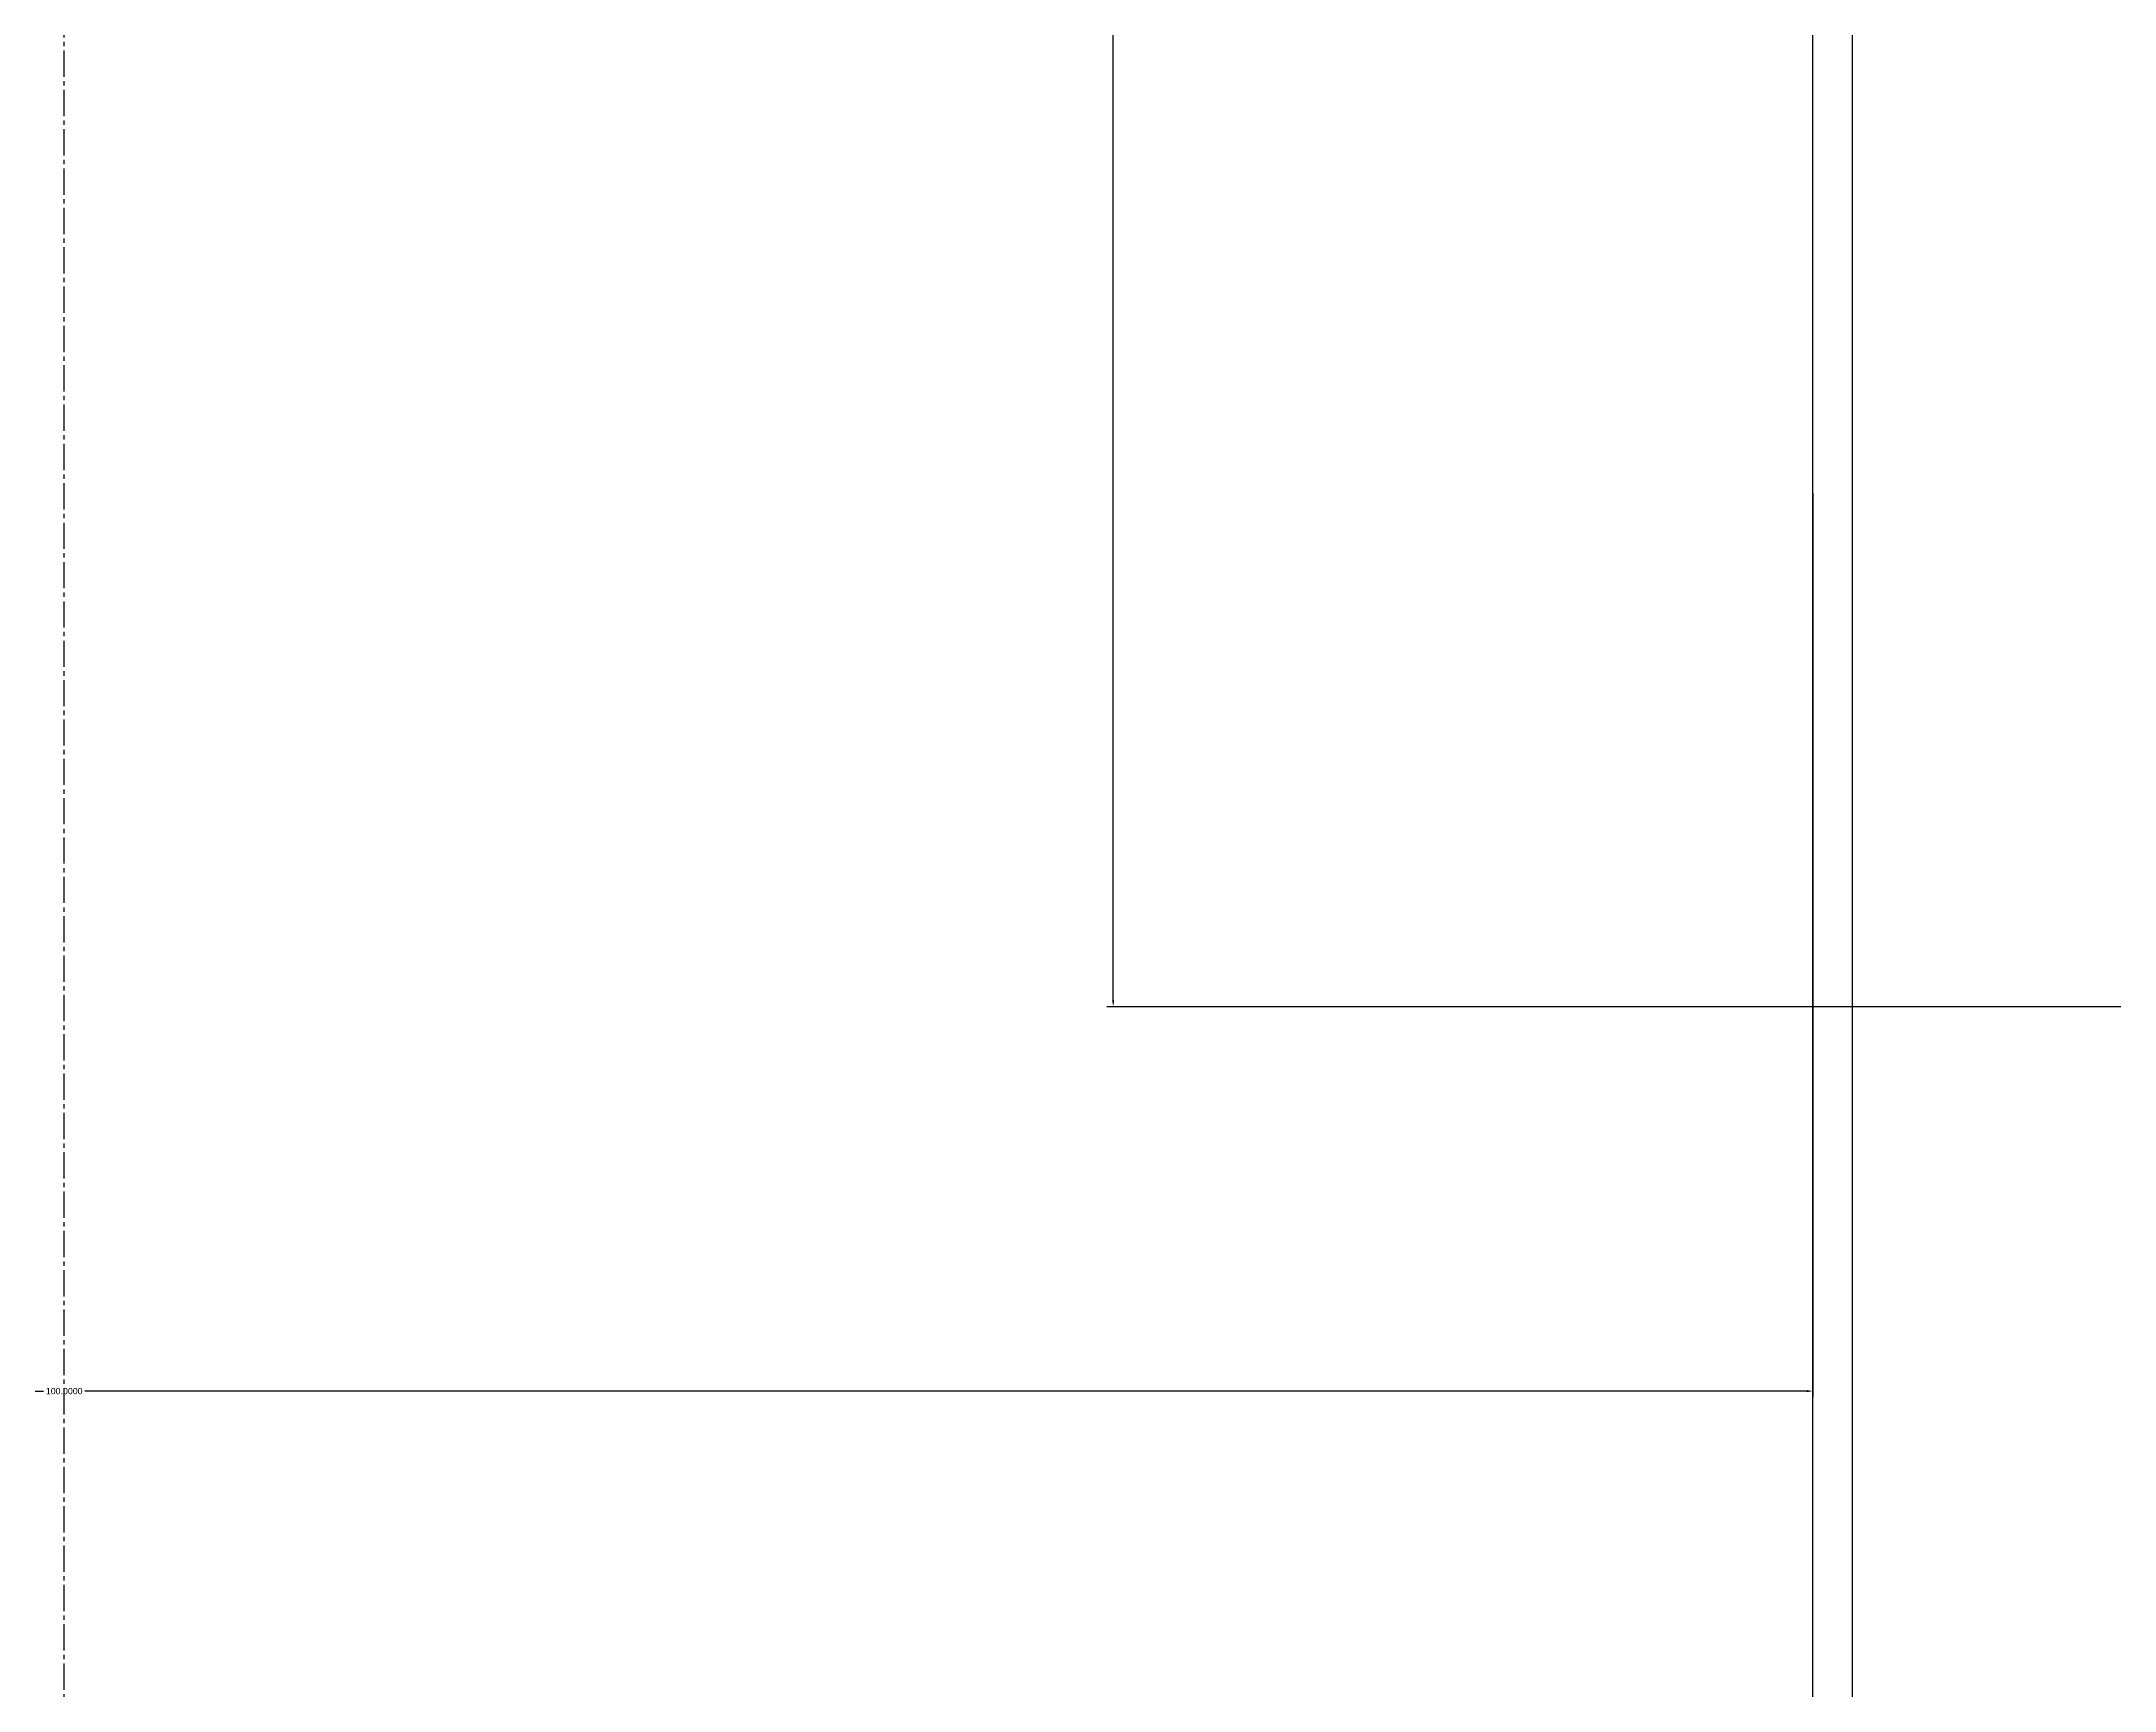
# Model space of a CAD drawing. Header units: millimetres. Extents: x 9612 to 23319, y 1863 to 14354.
# Drawn here: x 11680.8 to 11740.1, y 7988.4 to 8035.5 of the extents above; entities that cross this region are included whole.
import ezdxf

# ---------------------------------------------------------------- set-up
doc = ezdxf.new("R2010")
doc.units = ezdxf.units.MM
doc.header["$MEASUREMENT"] = 0
doc.linetypes.add('CENTER2', pattern=[1.125, 0.75, -0.125, 0.125, -0.125])
doc.styles.get("Standard").update_dxf_attribs({"font": 'arial.ttf'})
doc.dimstyles.get("Standard").update_dxf_attribs({"dimtxt": 0.18, "dimasz": 0.18, "dimexe": 0.18, "dimexo": 0.0625, "dimgap": 0.09, "dimtad": 0, "dimtih": 1, "dimtoh": 1, "dimdec": 4, "dimzin": 0, "dimdsep": 46, "dimtxsty": 'Standard', "dimcen": 0.09, "dimadec": 0, "dimazin": 0, "dimtfac": 1, "dimtdec": 4, "dimtofl": 0, "dimtmove": 0, "dimatfit": 3, "dimfxl": 1, "dimtolj": 1, "dimtzin": 0, "dimarcsym": 0})

# ---------------------------------------------------------------- blocks, each defined once
blk = doc.blocks.new('*D101')
at = {"color": 0, "lineweight": -2, "transparency": 16777216}
for p, q in [((11741.382, 8077.927), (11711.257, 8077.927)), ((11711.437, 8077.747), (11711.437, 8043.109)), ((11711.437, 8008.107), (11711.437, 8042.745)), ((11741.382, 8007.927), (11711.257, 8007.927))]:
    blk.add_line(p, q, dxfattribs=at)
at = {"color": 0, "transparency": 16777216}
for points in [[(11711.407, 8077.747), (11711.467, 8077.747), (11711.437, 8077.927)], [(11711.407, 8008.107), (11711.467, 8008.107), (11711.437, 8007.927)]]:
    blk.add_solid(points, dxfattribs=at)
at = {"layer": 'Defpoints', "color": 0, "transparency": 16777216}
for p in [(11741.445, 8077.927), (11711.437, 8007.927), (11741.445, 8007.927)]:
    blk.add_point(p, dxfattribs=at)
at = {"color": 0, "transparency": 16777216, "insert": (11711.437, 8042.927), "char_height": 0.18, "attachment_point": 5}
blk.add_mtext('\\A1;70.0000', dxfattribs=at)
blk = doc.blocks.new('*D102')
at = {"color": 0, "lineweight": -2, "transparency": 16777216}
for p, q in [((11631.445, 8022.609), (11631.445, 7996.757)), ((11731.445, 8022.609), (11731.445, 7996.757)), ((11631.625, 7996.937), (11680.85, 7996.937)), ((11731.265, 7996.937), (11682.039, 7996.937))]:
    blk.add_line(p, q, dxfattribs=at)
at = {"color": 0, "transparency": 16777216}
for points in [[(11631.625, 7996.967), (11631.625, 7996.907), (11631.445, 7996.937)], [(11731.265, 7996.967), (11731.265, 7996.907), (11731.445, 7996.937)]]:
    blk.add_solid(points, dxfattribs=at)
at = {"layer": 'Defpoints', "color": 0, "transparency": 16777216}
for p in [(11631.445, 8022.672), (11731.445, 8022.672), (11631.445, 7996.937)]:
    blk.add_point(p, dxfattribs=at)
at = {"color": 0, "transparency": 16777216, "insert": (11681.445, 7996.937), "char_height": 0.18, "attachment_point": 5}
blk.add_mtext('\\A1;100.0000', dxfattribs=at)
blk = doc.blocks.new('ijkkkkkkkkk')
blk.add_line((1257.22988, -1041.89229), (1257.22988, 739.71136))
at = {"linetype": 'CENTER2'}
blk.add_line((1206.09956, -299.23521), (1206.09956, 389.7602), dxfattribs=at)
at = {"linetype": 'Continuous'}
blk.add_line((1256.09956, -44.60671), (1256.09956, 385.22296), dxfattribs=at)
for base, p1, p2, angle, picture, middle in [((1236.09158, 56.67291), (1266.09956, 126.67291), (1266.09956, 56.67291), 270, '*D101', (1236.09158, 91.67291)), ((1156.09956, 45.68271), (1256.09956, 71.41782), (1156.09956, 71.41782), 180, '*D102', (1206.09956, 45.68271))]:
    dim = blk.add_linear_dim(base=base, p1=p1, p2=p2, angle=angle, dimstyle='Standard')
    dim.commit()
    dim.dimension.update_dxf_attribs({"geometry": picture, "text_midpoint": middle, "insert": (-10475.34511, -7951.25402)})

msp = doc.modelspace()

# ---------------------------------------------------------------- block references
msp.add_blockref('ijkkkkkkkkk', (10475.34511, 7951.25402))

doc.saveas('drawing.dxf')
